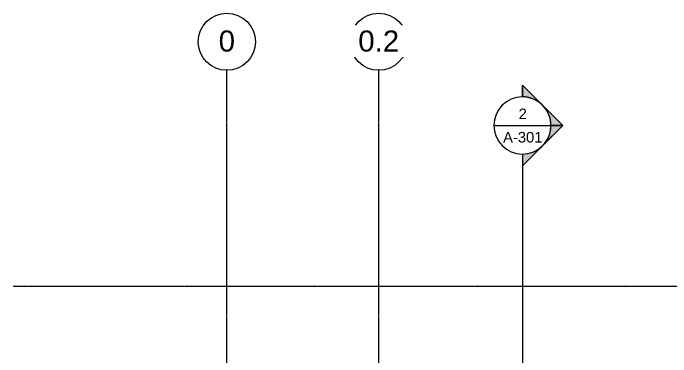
# Model space of a CAD drawing. Header units: inches. Extents: x 20426 to 36348, y -461 to 673.
# Drawn here: x 23708 to 24445, y 253 to 638 of the extents above; entities that cross this region are included whole.
import ezdxf

# ---------------------------------------------------------------- set-up
doc = ezdxf.new("R2010")
doc.units = ezdxf.units.IN
doc.header["$MEASUREMENT"] = 0
doc.linetypes.add('Grid Line 1_2_', pattern=[0.875, 0.5, -0.125, 0.125, -0.125])
for name, color, linetype, lineweight in [('A-FLOR-LEVL', 51, 'Continuous', 9), ('G-ANNO-SYMB', 111, 'Continuous', 9), ('S-GRID', 1, 'Continuous', 9), ('S-GRID-IDEN', 1, 'Continuous', 9)]:
    doc.layers.add(name, color=color, linetype=linetype, lineweight=lineweight)
doc.styles.add('Arial_1', font='arial.ttf', dxfattribs={"height": 23.60479})
doc.styles.add('Arial_2', font='arial.ttf', dxfattribs={"height": 11.802395})

# ---------------------------------------------------------------- blocks, each defined once
blk = doc.blocks.new('Grid - Grid Head - Circle-14747-Elevation - South')
at = {"layer": 'S-GRID-IDEN'}
blk.add_circle((22796.39, 605.76), 32, dxfattribs=at)
blk = doc.blocks.new('Section - Section Head - Filled-1526-Elevation - South')
at = {"layer": 'G-ANNO-SYMB'}
h = blk.add_hatch(color=256, dxfattribs=at)
edge = h.paths.add_edge_path(flags=0)
edge.add_line((25216.62, -392.22), (25238.09, -370.75))
edge.add_line((25238.09, -370.75), (25238.09, -383.96))
edge.add_arc((25238.09, -416), 32.04, 90, 132.0784)
h = blk.add_hatch(color=256, dxfattribs=at)
edge = h.paths.add_edge_path(flags=0)
edge.add_arc((25238.09, -416), 32, 135, 180)
edge.add_line((25206.09, -416), (25192.84, -416))
edge.add_line((25192.84, -416), (25215.47, -393.37))
h = blk.add_hatch(color=256, dxfattribs=at)
edge = h.paths.add_edge_path(flags=0)
edge.add_line((25215.47, -438.63), (25192.84, -416))
edge.add_line((25192.84, -416), (25206.09, -416))
edge.add_arc((25238.09, -416), 32, 180, 225)
h = blk.add_hatch(color=256, dxfattribs=at)
edge = h.paths.add_edge_path(flags=0)
edge.add_arc((25238.09, -416), 32.04, 227.9216, 270)
edge.add_line((25238.09, -448.04), (25238.09, -461.25))
edge.add_line((25238.09, -461.25), (25216.62, -439.78))
for p, q in [((25192.84, -416), (25238.09, -370.75)), ((25238.09, -370.75), (25216.62, -392.22)), ((25238.09, -384), (25238.09, -370.75)), ((25238.09, -383.96), (25238.09, -370.75)), ((25215.47, -393.37), (25192.84, -416)), ((25192.84, -416), (25238.09, -461.25)), ((25206.09, -416), (25192.84, -416)), ((25192.84, -416), (25215.47, -438.63)), ((25192.84, -416), (25206.09, -416)), ((25216.62, -439.78), (25238.09, -461.25)), ((25238.09, -448), (25238.09, -461.25)), ((25238.09, -461.25), (25238.09, -448.04))]:
    blk.add_line(p, q, dxfattribs=at)
for radius, start, end in [(32, 90, 270), (32.04, 90, 132.0784), (32, 270, 90), (32, 135, 180), (32, 180, 225), (32.04, 227.9216, 270)]:
    blk.add_arc((25238.09, -416), radius, start, end, dxfattribs=at)

msp = doc.modelspace()

# ---------------------------------------------------------------- linework, layer by layer
at = {"layer": 'A-FLOR-LEVL', "linetype": 'Grid Line 1_2_'}
msp.add_line((23708.45, 332), (28160.3, 332), dxfattribs=at)
at = {"layer": 'G-ANNO-SYMB'}
for p, q in [((24246.5, 512), (24310.5, 512)), ((24278.5, 480), (24278.5, -54.82))]:
    msp.add_line(p, q, dxfattribs=at)
at = {"layer": 'S-GRID', "linetype": 'Grid Line 1_2_'}
for p, q in [((23947.67, -132), (23947.67, 573.76)), ((24117.67, -132), (24117.67, 573.76))]:
    msp.add_line(p, q, dxfattribs=at)

# ---------------------------------------------------------------- block references
at = {"layer": 'G-ANNO-SYMB', "rotation": 180}
msp.add_blockref('Section - Section Head - Filled-1526-Elevation - South', (49516.59, 96), dxfattribs=at)
at = {"layer": 'S-GRID-IDEN'}
for p in [(1151.28, 0), (1321.28, 0)]:
    msp.add_blockref('Grid - Grid Head - Circle-14747-Elevation - South', p, dxfattribs=at)

# ---------------------------------------------------------------- texts
at = {"layer": 'G-ANNO-SYMB', "attachment_point": 2, "line_spacing_factor": 0.938532, "style": 'Arial_2'}
for s, insert, char_height, width in [('2', (24278.91, 530.89), 11.8, 10.944), ('A-301', (24278.91, 504.71), 11.802, 52.416)]:
    msp.add_mtext(s, dxfattribs=dict(at, insert=insert, char_height=char_height, width=width))

# ---------------------------------------------------------------- next in the draw order: texts
at = {"layer": 'S-GRID-IDEN', "attachment_point": 2, "line_spacing_factor": 0.938532, "style": 'Arial_1', "bg_fill": 3, "box_fill_scale": 1.25, "bg_fill_color": 0, "bg_fill_transparency": 0}
for s, insert, char_height, width in [('0', (23947.67, 618.35), 23.6, 21.888), ('0.2', (24117.67, 618.35), 23.605, 54.72)]:
    msp.add_mtext(s, dxfattribs=dict(at, insert=insert, char_height=char_height, width=width))

doc.saveas('drawing.dxf')
